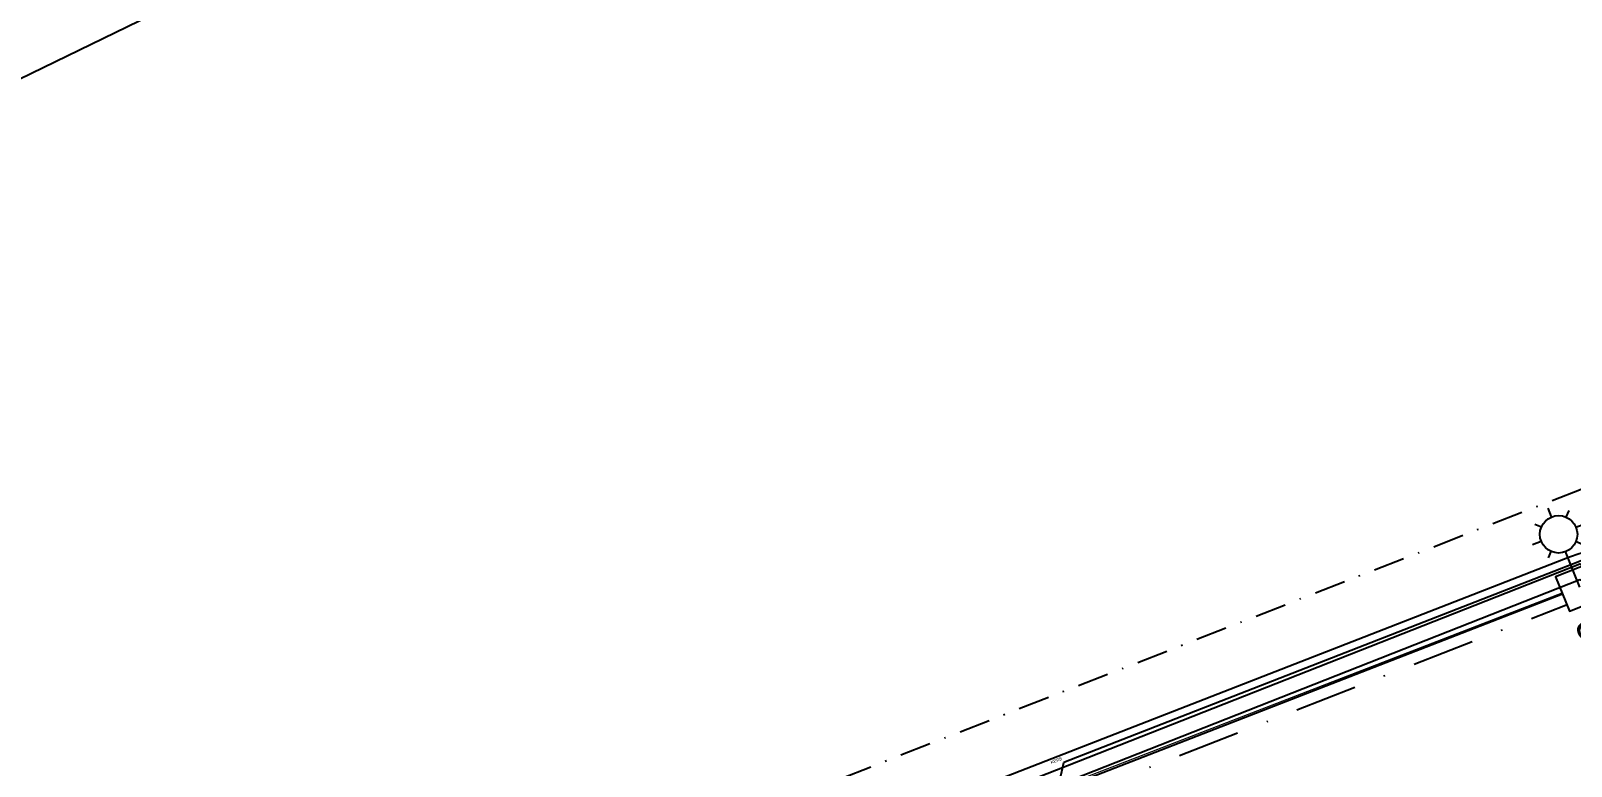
# Model space of a CAD drawing. Header units: metres. Extents: x 301589 to 305563, y 6268713 to 6270518.
# Drawn here: x 304261.9 to 304385.5, y 6269682.8 to 6269741.8 of the extents above; entities that cross this region are included whole.
import ezdxf
from ezdxf.enums import TextEntityAlignment as Align

# ---------------------------------------------------------------- set-up
doc = ezdxf.new("R2010")
doc.units = ezdxf.units.M
for name, pattern in [('DASHDOT2', [0.5, 0.25, -0.125, 0, -0.125]), ('DASHDOTX2', [2, 1, -0.5, 0, -0.5]), ('IECLTRLV', [6.5, 5, -1.5]), ('PHANTOM2', [1.25, 0.625, -0.125, 0.125, -0.125, 0.125, -0.125])]:
    doc.linetypes.add(name, pattern=pattern)
doc.layers.get('0').update_dxf_attribs({"color": 6})
for name, color, linetype in [('_User Miscellaneous1', 7, 'Continuous'), ('_User Miscellaneous12', 7, 'Continuous'), ('_User Miscellaneous2', 7, 'Continuous'), ('_User Miscellaneous3', 7, 'Continuous'), ('_User Miscellaneous4', 7, 'Continuous'), ('_User Miscellaneous6', 7, 'Continuous'), ('_User_SL_Exist', 7, 'Continuous'), ('Equip_SP_SL_NEW', 2, 'Continuous'), ('SupportsUG_SP_LV_SL_NEW', 2, 'Continuous')]:
    doc.layers.add(name, color=color, linetype=linetype)
doc.layers.add('Cadastre Land Parcels_SP_EXT', color=7, linetype='Continuous', lineweight=5)
doc.layers.add('Trench_SP_NEW', color=7, linetype='IECLTRLV', lineweight=20)
doc.styles.add('POLE_LABEL', font='arial.ttf')
doc.styles.add('SL_LABEL', font='arial.ttf')
doc.styles.get("Standard").update_dxf_attribs({"font": 'arial.ttf'})
doc.linetypes.add('Cable 4', pattern='A,5.25,-0.1,["o",Standard,S=2,R=0,X=1.2,Y=-0.7],-4', length=9.35)
doc.linetypes.add('IE Trench HV', pattern='A,7,-0.2,["/",Standard,S=3,R=0,X=0.6,Y=-1.4],-2.5', length=9.7)

# ---------------------------------------------------------------- blocks, each defined once
blk = doc.blocks.new('COLUMN_NEW')
for tag, flags, p in [('NOTES', 9, (1.5, -2.4)), ('Z', 1, (1.5, -2.8)), ('LABEL_ALIGNMENT', 9, (1.5, -2.6))]:
    blk.add_attdef(tag, text='', height=0.2, dxfattribs=dict(flags=flags)).set_placement(p, align=Align.MIDDLE_LEFT)
blk.add_wipeout([(-1.485, -1.485), (1.485, -1.485), (1.485, 1.485), (-1.485, 1.485)])
at = {"lineweight": -3}
blk.add_lwpolyline([(-1.485, -1.485), (1.485, -1.485), (1.485, 1.485), (-1.485, 1.485)], close=True, dxfattribs=at)
for tag, height, flags, p in [('ASSET_NUM', 2.5, 8, (2, 2)), ('STREET_CODE', 0.2, 9, (1.5, 0)), ('OWNED_BY', 0.2, 9, (1.5, -0.4)), ('OPERATED_BY', 0.2, 9, (1.5, -0.6)), ('STATE', 0.2, 9, (1.5, -1)), ('COLUMN_TYPE', 0.2, 9, (1.5, -0.2)), ('USAGE', 0.2, 9, (1.5, -1.2)), ('MAINTAINED_BY', 0.2, 9, (1.5, -0.8)), ('SUBURB', 0.2, 9, (1.5, -1.8)), ('STREETNAME', 0.2, 9, (1.5, -2)), ('LEGEND', 0.2, 9, (1.5, -1.4)), ('PARENT', 0.2, 9, (1.5, -1.6)), ('LOCATION', 0.2, 9, (1.5, -2.2))]:
    blk.add_attdef(tag, text='', height=height, dxfattribs=dict(flags=flags)).set_placement(p, align=Align.MIDDLE_LEFT)
at = {"style": 'POLE_LABEL', "flags": 9}
blk.add_attdef('STRUCTURE_PLANT_NUMBER', text='', height=0.2, dxfattribs=at).set_placement((1.5, 0.242), align=Align.MIDDLE_LEFT)
blk = doc.blocks.new('*U115')
for p, q in [((-2.25, 5.63), (-2.53, 6.33)), ((-3.59, 5.05), (-3.07, 4.83)), ((-0.88, 6.14), (-1.1, 5.62)), ((-0.3, 4.8), (0.4, 5.07)), ((-3.78, 3.41), (-3.09, 3.68)), ((-2.51, 2.34), (-2.29, 2.86)), ((0, 0), (-1.14, 2.85)), ((0.2, 3.43), (-0.32, 3.65)), ((0, 0), (0, 0))]:
    blk.add_line(p, q)
blk.add_circle((-1.69, 4.24), 1.5)
at = {"style": 'SL_LABEL'}
for tag, height, flags, p in [('ASSET_NUM', 2.5, 8, (2, 2)), ('STREET_CODE', 0.2, 9, (0, -0.2))]:
    blk.add_attdef(tag, text='', height=height, dxfattribs=dict(at, flags=flags)).set_placement(p, align=Align.MIDDLE_LEFT)
for tag, p, flags in [('Z', (0, 0), 1), ('OPERATED_BY', (0, -9.61), 9)]:
    blk.add_attdef(tag, p, '', height=0.2, dxfattribs=dict(flags=flags))
for tag, height, flags, p in [('CONSTRUCTED_VOLTAGE', 0.2, 9, (0, -0.4)), ('CONTROL_TYPE', 0.2, 9, (0, -0.6)), ('LANTERN_PURPOSE', 0.2, 9, (0, -0.8)), ('LANTERN_TYPE', 0.2, 9, (0, -1)), ('NO_PHASES', 0.2, 9, (0, -1.2)), ('OPERATING_VOLTAGE', 0.2, 9, (0, -1.4)), ('ORIENTATION', 0.2, 9, (0, -1.6)), ('OWNED_BY', 0.2, 9, (0, -1.8)), ('STATE', 0.2, 9, (0, -2)), ('CEXIST', 0.2, 9, (0, -2.4)), ('USAGE', 0.2, 9, (0, -2.2)), ('LNUMBER', 2.5, 8, (1.2, -2.8)), ('CNEW', 0.2, 9, (0, -2.6)), ('CNUMBER', 0.2, 9, (0, -2.8)), ('CREMOVE', 0.2, 9, (0, -3)), ('CREPLACE', 0.2, 9, (0, -3.2)), ('LKINGHEIGHT', 0.2, 9, (0, -3.4)), ('LBRACKET', 0.2, 9, (0, -3.6)), ('LBRACKETVOCAB', 0.2, 9, (0, -3.8)), ('LCATEGORY', 0.2, 9, (0, -4)), ('LCHARGE1', 0.2, 9, (0, -4.2)), ('LCHARGE1PERCENT', 0.2, 9, (0, -4.4)), ('LCHARGE2', 0.2, 9, (0, -4.6)), ('LCHARGE2PERCENT', 0.2, 9, (0, -4.8)), ('LCHARGE3', 0.2, 9, (0, -5)), ('LCHARGE3PERCENT', 0.2, 9, (0, -5.2)), ('LEXIST', 0.2, 9, (0, -5.4)), ('LLAMP', 0.2, 9, (0, -5.6)), ('LLAMPVOCAB', 0.2, 9, (0, -5.8)), ('LMAST', 0.2, 9, (0, -6)), ('LMASTVOCAB', 0.2, 9, (0, -6.2)), ('LNEW', 0.2, 9, (0, -6.4)), ('LANTNUMBER', 0.2, 9, (0, -6.6)), ('LOUTREACH', 0.2, 9, (0, -7)), ('LOUTREACHVOCAB', 0.2, 9, (0, -7.2)), ('LRATECODE', 0.2, 9, (0, -7.4)), ('SUBURB', 0.2, 9, (0, -8.6)), ('LREMOVE', 0.2, 9, (0, -7.6)), ('LREPLACE', 0.2, 9, (0, -7.8)), ('LTYPE', 0.2, 9, (0, -8)), ('LTYPEVOCAB', 0.2, 9, (0, -8.2)), ('LEGEND', 0.2, 9, (0, -8.4)), ('STREETNAME', 0.2, 9, (0, -8.8)), ('LOCATION', 0.2, 9, (0, -9)), ('NOTES', 0.2, 9, (0, -9.2)), ('MAINTAINED_BY', 0.2, 9, (0, -9.86))]:
    blk.add_attdef(tag, text='', height=height, dxfattribs=dict(flags=flags)).set_placement(p, align=Align.MIDDLE_LEFT)

msp = doc.modelspace()

# ---------------------------------------------------------------- linework, layer by layer
at = {"layer": '_User Miscellaneous1', "color": 1, "linetype": 'DASHDOT2', "ltscale": 10, "flags": 128}
msp.add_lwpolyline([(304479.892, 6269741.655), (304505.67, 6269683.99), (304349.291, 6269622.884), (304338.368, 6269618.616), (304209.389, 6269568.217), (304209.389, 6269568.217), (304176.396, 6269623.063), (304315.405, 6269677.381), (304326.328, 6269681.65)], close=True, dxfattribs=at)
at = {"layer": '_User Miscellaneous1', "color": 8, "linetype": 'DASHDOTX2', "ltscale": 5}
msp.add_lwpolyline([(304343.568, 6269620.648), (304323.197, 6269666.318), (304325.819, 6269672.7), (304386.379, 6269696.297), (304393.075, 6269693.546), (304413.417, 6269647.941)], dxfattribs=at)
at = {"layer": '_User Miscellaneous12', "linetype": 'Continuous'}
msp.add_lwpolyline([(304479.892, 6269741.655), (304458.438, 6269778.708), (304431.634, 6269824.992), (304389.629, 6269815.065), (304376.705, 6269794.215), (304140.325, 6269679.305), (304142.739, 6269675.053), (304176.396, 6269623.063)], dxfattribs=at)
at = {"layer": '_User Miscellaneous3', "color": 2, "linetype": 'Cable 4', "lineweight": 25, "flags": 128}
msp.add_lwpolyline([(304344.017, 6269679.795), (304344.763, 6269683.137)], dxfattribs=at)
at = {"layer": '_User Miscellaneous4', "color": 8, "flags": 128}
msp.add_lwpolyline([(304340.296, 6269619.392), (304320.101, 6269664.668, -0.4283423), (304324.778, 6269676.05), (304385.327, 6269699.644, -0.4002246), (304396.176, 6269695.186), (304416.689, 6269649.197)], format="xyb", dxfattribs=at)
at = {"layer": 'Cadastre Land Parcels_SP_EXT', "linetype": 'Continuous'}
msp.add_lwpolyline([(304431.634, 6269824.992), (304407.484, 6269866.55), (304237.641, 6269800.458), (304101.632, 6269747.458), (304140.325, 6269679.305), (304376.705, 6269794.215), (304389.629, 6269815.065), (304431.634, 6269824.992)], close=True, dxfattribs=at)
at = {"layer": 'Trench_SP_NEW', "linetype": 'IE Trench HV', "flags": 128}
msp.add_lwpolyline([(304326.577, 6269674.26), (304326.577, 6269674.26), (304326.577, 6269674.26), (304384.742, 6269696.738)], dxfattribs=at)

# ---------------------------------------------------------------- texts
at = {"layer": '_User Miscellaneous6', "linetype": 'PHANTOM2', "lineweight": 0, "ltscale": 2, "insert": (304344.173, 6269683.305), "char_height": 0.25, "attachment_point": 5, "rotation": 21.28888}
msp.add_mtext_dynamic_manual_height_columns('KERB', width=3.99738, gutter_width=4, heights=[0], dxfattribs=at)

# ---------------------------------------------------------------- next in the draw order: block references
at = {"layer": 'SupportsUG_SP_LV_SL_NEW'}
ref = msp.add_blockref('COLUMN_NEW', (304386.155, 6269697.204, 6.5), dxfattribs=dict(at, rotation=111.7783083333334))
ref.add_attrib('ASSET_NUM', '938327', dxfattribs={"layer": '_User_SL_Exist', "height": 2.5, "rotation": 290}).set_placement((304386.894, 6269694.782, 6.5), align=Align.MIDDLE_LEFT)

# ---------------------------------------------------------------- next in the draw order: linework, layer by layer
at = {"layer": '_User Miscellaneous2'}
msp.add_lwpolyline([(304319.348, 6269667.087), (304321.369, 6269667.997), (304324.071, 6269674.638), (304386.165, 6269699.089), (304392.482, 6269696.52), (304394.79, 6269697.632)], dxfattribs=at)
at = {"layer": '_User Miscellaneous2', "flags": 128}
msp.add_lwpolyline([(304395.489, 6269696.638), (304394.266, 6269696.087), (304415.277, 6269649.429), (304414.182, 6269648.937), (304393.531, 6269694.798), (304386.158, 6269697.796), (304324.989, 6269673.71), (304322.099, 6269666.605), (304342.79, 6269620.656), (304341.696, 6269620.163), (304320.853, 6269666.448)], dxfattribs=at)
at = {"layer": '_User Miscellaneous3', "color": 2, "linetype": 'Cable 4', "lineweight": 25, "flags": 128}
for points in [[(304388.335, 6269700.115), (304344.763, 6269683.137), (304344.763, 6269683.137)], [(304384.776, 6269696.653), (304384.776, 6269696.653), (304384.776, 6269696.653), (304345.956, 6269681.568), (304345.956, 6269681.568)]]:
    msp.add_lwpolyline(points, dxfattribs=at)

# ---------------------------------------------------------------- next in the draw order: block references
at = {"layer": 'Equip_SP_SL_NEW', "linetype": 'Continuous', "lineweight": 0}
msp.add_blockref('*U115', (304386.155, 6269697.204, 6.5), dxfattribs=at)

doc.saveas('drawing.dxf')
